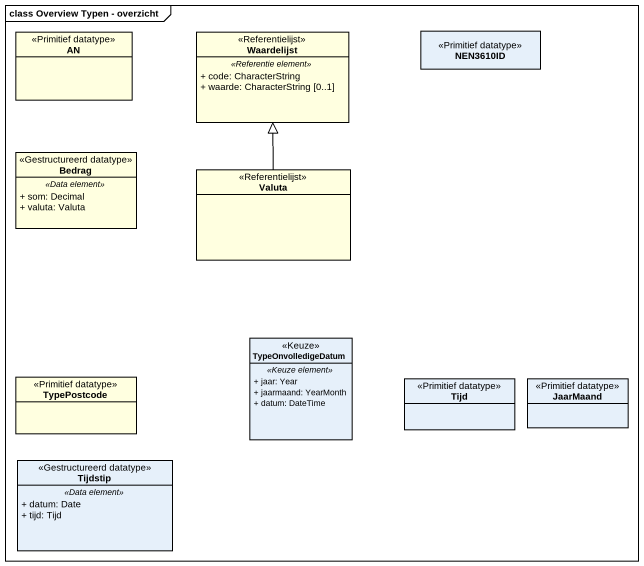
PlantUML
@startuml
mainframe class Overview Typen - overzicht
hide circle
hide empty members
skinparam classAttributeIconSize 0
class AN <<Primitief datatype>> #FFFFE0
class Waardelijst <<Referentielijst>> #FFFFE0 {
  .. <<Referentie element>> ..
  + code: CharacterString
  + waarde: CharacterString [0..1]
}
class NEN3610ID <<Primitief datatype>>
class Bedrag <<Gestructureerd datatype>> #FFFFE0 {
  .. <<Data element>> ..
  + som: Decimal
  + valuta: Valuta
}
class Valuta <<Referentielijst>> #FFFFE0
class TypeOnvolledigeDatum <<Keuze>> {
  .. <<Keuze element>> ..
  + jaar: Year
  + jaarmaand: YearMonth
  + datum: DateTime
}
class TypePostcode <<Primitief datatype>> #FFFFE0
class Tijd <<Primitief datatype>>
class JaarMaand <<Primitief datatype>>
class Tijdstip <<Gestructureerd datatype>> {
  .. <<Data element>> ..
  + datum: Date
  + tijd: Tijd
}
Valuta -up-|> Waardelijst
@enduml
